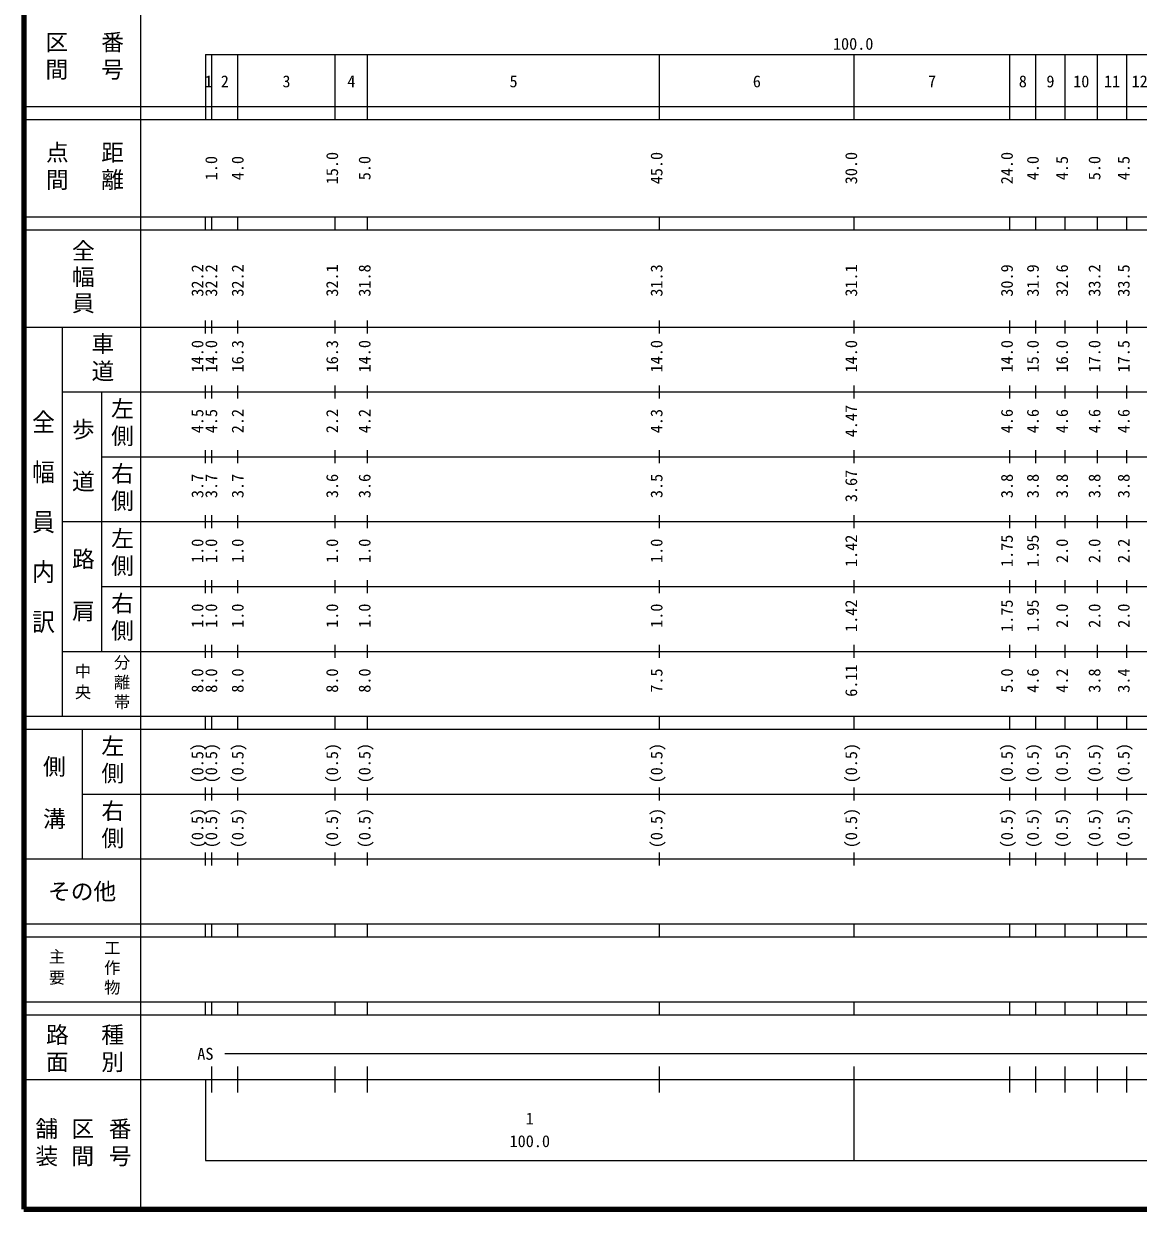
# Model space of a CAD drawing. Units: millimetres on the paper, enlarged 1000 times. Extents: x 40000 to 680000, y 20000 to 380000.
# Drawn here: x 40000 to 211788, y 20000 to 202759 of the extents above; entities that cross this region are included whole.
import ezdxf
from ezdxf.enums import TextEntityAlignment as Align

# ---------------------------------------------------------------- set-up
doc = ezdxf.new("R2010")
doc.units = ezdxf.units.MM
doc.header["$LTSCALE"] = 1000
doc.layers.add('M-TTL', color=2, linetype='Continuous', lineweight=140)
doc.layers.add('M-TTL-BAND', color=7, linetype='Continuous', lineweight=25)
doc.styles.add('@ＭＳ ゴシック', font='')
doc.styles.add('ＭＳ ゴシック', font='')
doc.styles.get('@ＭＳ ゴシック').set_extended_font_data('@MS Gothic')
doc.styles.get('ＭＳ ゴシック').set_extended_font_data('MS Gothic')

msp = doc.modelspace()

# ---------------------------------------------------------------- linework, layer by layer
at = {"layer": 'M-TTL'}
for p, q in [((40000, 380000), (40000, 20000)), ((40000, 20000), (680000, 20000))]:
    msp.add_line(p, q, dxfattribs=at)
at = {"layer": 'M-TTL-BAND'}
for p, q in [((58000, 370000), (58000, 20000)), ((68000, 198000), (579000, 198000)), ((68000, 198000), (68000, 188000)), ((69000, 188000), (69000, 198000)), ((73000, 188000), (73000, 198000)), ((88000, 188000), (88000, 198000)), ((93000, 188000), (93000, 198000)), ((138000, 188000), (138000, 198000)), ((168000, 188000), (168000, 198000)), ((192000, 188000), (192000, 198000)), ((196000, 188000), (196000, 198000)), ((200500, 188000), (200500, 198000)), ((205500, 188000), (205500, 198000)), ((210000, 188000), (210000, 198000)), ((40000, 190000), (579000, 190000)), ((40000, 188000), (579000, 188000)), ((40000, 173000), (579000, 173000)), ((68000, 171000), (68000, 173000)), ((69000, 171000), (69000, 173000)), ((73000, 171000), (73000, 173000)), ((88000, 171000), (88000, 173000)), ((93000, 171000), (93000, 173000)), ((138000, 171000), (138000, 173000)), ((168000, 171000), (168000, 173000)), ((192000, 171000), (192000, 173000)), ((196000, 171000), (196000, 173000)), ((200500, 171000), (200500, 173000)), ((205500, 171000), (205500, 173000)), ((210000, 171000), (210000, 173000)), ((40000, 171000), (579000, 171000)), ((40000, 156000), (579000, 156000)), ((46000, 96000), (46000, 156000)), ((68000, 155000), (68000, 157000)), ((69000, 155000), (69000, 157000)), ((73000, 155000), (73000, 157000)), ((88000, 155000), (88000, 157000)), ((93000, 155000), (93000, 157000)), ((138000, 155000), (138000, 157000)), ((168000, 155000), (168000, 157000)), ((192000, 155000), (192000, 157000)), ((196000, 155000), (196000, 157000)), ((200500, 155000), (200500, 157000)), ((205500, 155000), (205500, 157000)), ((210000, 155000), (210000, 157000)), ((68000, 145000), (68000, 147000)), ((69000, 145000), (69000, 147000)), ((73000, 145000), (73000, 147000)), ((88000, 145000), (88000, 147000)), ((93000, 145000), (93000, 147000)), ((138000, 145000), (138000, 147000)), ((168000, 145000), (168000, 147000)), ((192000, 145000), (192000, 147000)), ((196000, 145000), (196000, 147000)), ((200500, 145000), (200500, 147000)), ((205500, 145000), (205500, 147000)), ((210000, 145000), (210000, 147000)), ((46000, 146000), (579000, 146000)), ((52000, 146000), (52000, 106000)), ((52000, 136000), (579000, 136000)), ((68000, 135000), (68000, 137000)), ((69000, 135000), (69000, 137000)), ((73000, 135000), (73000, 137000)), ((88000, 135000), (88000, 137000)), ((93000, 135000), (93000, 137000)), ((138000, 135000), (138000, 137000)), ((168000, 135000), (168000, 137000)), ((192000, 135000), (192000, 137000)), ((196000, 135000), (196000, 137000)), ((200500, 135000), (200500, 137000)), ((205500, 135000), (205500, 137000)), ((210000, 135000), (210000, 137000)), ((68000, 125000), (68000, 127000)), ((69000, 125000), (69000, 127000)), ((73000, 125000), (73000, 127000)), ((88000, 125000), (88000, 127000)), ((93000, 125000), (93000, 127000)), ((138000, 125000), (138000, 127000)), ((168000, 125000), (168000, 127000)), ((192000, 125000), (192000, 127000)), ((196000, 125000), (196000, 127000)), ((200500, 125000), (200500, 127000)), ((205500, 125000), (205500, 127000)), ((210000, 125000), (210000, 127000)), ((46000, 126000), (579000, 126000)), ((68000, 115000), (68000, 117000)), ((69000, 115000), (69000, 117000)), ((73000, 115000), (73000, 117000)), ((88000, 115000), (88000, 117000)), ((93000, 115000), (93000, 117000)), ((138000, 115000), (138000, 117000)), ((168000, 115000), (168000, 117000)), ((192000, 115000), (192000, 117000)), ((196000, 115000), (196000, 117000)), ((200500, 115000), (200500, 117000)), ((205500, 115000), (205500, 117000)), ((210000, 115000), (210000, 117000)), ((52000, 116000), (579000, 116000)), ((68000, 105000), (68000, 107000)), ((69000, 105000), (69000, 107000)), ((73000, 105000), (73000, 107000)), ((88000, 105000), (88000, 107000)), ((93000, 105000), (93000, 107000)), ((138000, 105000), (138000, 107000)), ((168000, 105000), (168000, 107000)), ((192000, 105000), (192000, 107000)), ((196000, 105000), (196000, 107000)), ((200500, 105000), (200500, 107000)), ((205500, 105000), (205500, 107000)), ((210000, 105000), (210000, 107000)), ((46000, 106000), (579000, 106000)), ((40000, 96000), (579000, 96000)), ((68000, 94000), (68000, 96000)), ((69000, 94000), (69000, 96000)), ((73000, 94000), (73000, 96000)), ((88000, 94000), (88000, 96000)), ((93000, 94000), (93000, 96000)), ((138000, 94000), (138000, 96000)), ((168000, 94000), (168000, 96000)), ((192000, 94000), (192000, 96000)), ((196000, 94000), (196000, 96000)), ((200500, 94000), (200500, 96000)), ((205500, 94000), (205500, 96000)), ((210000, 94000), (210000, 96000)), ((40000, 94000), (579000, 94000)), ((49000, 94000), (49000, 74000)), ((68000, 83000), (68000, 85000)), ((69000, 83000), (69000, 85000)), ((73000, 83000), (73000, 85000)), ((88000, 83000), (88000, 85000)), ((93000, 83000), (93000, 85000)), ((138000, 83000), (138000, 85000)), ((168000, 83000), (168000, 85000)), ((192000, 83000), (192000, 85000)), ((196000, 83000), (196000, 85000)), ((200500, 83000), (200500, 85000)), ((205500, 83000), (205500, 85000)), ((210000, 83000), (210000, 85000)), ((49000, 84000), (579000, 84000)), ((68000, 73000), (68000, 75000)), ((69000, 73000), (69000, 75000)), ((73000, 73000), (73000, 75000)), ((88000, 73000), (88000, 75000)), ((93000, 73000), (93000, 75000)), ((138000, 73000), (138000, 75000)), ((168000, 73000), (168000, 75000)), ((192000, 73000), (192000, 75000)), ((196000, 73000), (196000, 75000)), ((200500, 73000), (200500, 75000)), ((205500, 73000), (205500, 75000)), ((210000, 73000), (210000, 75000)), ((40000, 74000), (579000, 74000)), ((40000, 64000), (579000, 64000)), ((68000, 62000), (68000, 64000)), ((69000, 62000), (69000, 64000)), ((73000, 62000), (73000, 64000)), ((88000, 62000), (88000, 64000)), ((93000, 62000), (93000, 64000)), ((138000, 62000), (138000, 64000)), ((168000, 62000), (168000, 64000)), ((192000, 62000), (192000, 64000)), ((196000, 62000), (196000, 64000)), ((200500, 62000), (200500, 64000)), ((205500, 62000), (205500, 64000)), ((210000, 62000), (210000, 64000)), ((40000, 62000), (579000, 62000)), ((40000, 52000), (579000, 52000)), ((68000, 50000), (68000, 52000)), ((69000, 50000), (69000, 52000)), ((73000, 50000), (73000, 52000)), ((88000, 50000), (88000, 52000)), ((93000, 50000), (93000, 52000)), ((138000, 50000), (138000, 52000)), ((168000, 50000), (168000, 52000)), ((192000, 50000), (192000, 52000)), ((196000, 50000), (196000, 52000)), ((200500, 50000), (200500, 52000)), ((205500, 50000), (205500, 52000)), ((210000, 50000), (210000, 52000)), ((40000, 50000), (579000, 50000)), ((71000, 44000), (397000, 44000)), ((69000, 38000), (69000, 42000)), ((73000, 38000), (73000, 42000)), ((88000, 38000), (88000, 42000)), ((93000, 38000), (93000, 42000)), ((138000, 38000), (138000, 42000)), ((168000, 27500), (168000, 42000)), ((192000, 38000), (192000, 42000)), ((196000, 38000), (196000, 42000)), ((200500, 38000), (200500, 42000)), ((205500, 38000), (205500, 42000)), ((210000, 38000), (210000, 42000)), ((40000, 40000), (579000, 40000)), ((68000, 40000), (68000, 27500)), ((68000, 27500), (579000, 27500))]:
    msp.add_line(p, q, dxfattribs=at)

# ---------------------------------------------------------------- texts
at = {"layer": 'M-TTL-BAND', "style": 'ＭＳ ゴシック'}
for s, p in [('100.0', (167844, 198195)), ('1', (68500, 192405)), ('2', (71000, 192405)), ('3', (80500, 192405)), ('4', (90500, 192405)), ('5', (115500, 192405)), ('6', (153000, 192405)), ('7', (180000, 192405)), ('8', (194000, 192405)), ('9', (198250, 192405)), ('10', (203000, 192405)), ('11', (207750, 192405)), ('12', (212000, 192405)), ('AS', (68000, 42500)), ('1', (118000, 32523)), ('100.0', (118000, 29033))]:
    msp.add_text(s, height=1833, dxfattribs=at).set_placement(p, align=Align.BOTTOM_CENTER)
for s, p in [('15.0', (89000, 180500)), ('45.0', (139000, 180500)), ('30.0', (169000, 180500)), ('24.0', (193000, 180500)), ('1.0', (70367, 180500)), ('4.0', (74435, 180500)), ('5.0', (94000, 180500)), ('4.0', (197000, 180500)), ('4.5', (201500, 180500)), ('5.0', (206500, 180500)), ('4.5', (211000, 180500)), ('32.2', (68240, 163174)), ('32.2', (70367, 163174)), ('32.2', (74435, 163174)), ('32.1', (89000, 163174)), ('31.8', (94000, 163174)), ('31.3', (139000, 163174)), ('31.1', (169000, 163174)), ('30.9', (193000, 163174)), ('31.9', (197000, 163174)), ('32.6', (201500, 163174)), ('33.2', (206500, 163174)), ('33.5', (211000, 163174)), ('14.0', (68240, 151500)), ('14.0', (70367, 151500)), ('16.3', (74435, 151500)), ('16.3', (89000, 151500)), ('14.0', (94000, 151500)), ('14.0', (139000, 151500)), ('14.0', (169000, 151500)), ('14.0', (193000, 151500)), ('15.0', (197000, 151500)), ('16.0', (201500, 151500)), ('17.0', (206500, 151500)), ('17.5', (211000, 151500)), ('4.5', (68240, 141500)), ('4.5', (70367, 141500)), ('2.2', (74435, 141500)), ('2.2', (89000, 141500)), ('4.2', (94000, 141500)), ('4.3', (139000, 141500)), ('4.47', (169000, 141500)), ('4.6', (193000, 141500)), ('4.6', (197000, 141500)), ('4.6', (201500, 141500)), ('4.6', (206500, 141500)), ('4.6', (211000, 141500)), ('3.67', (169000, 131500)), ('3.7', (68240, 131500)), ('3.7', (70367, 131500)), ('3.7', (74435, 131500)), ('3.6', (89000, 131500)), ('3.6', (94000, 131500)), ('3.5', (139000, 131500)), ('3.8', (193000, 131500)), ('3.8', (197000, 131500)), ('3.8', (201500, 131500)), ('3.8', (206500, 131500)), ('3.8', (211000, 131500)), ('1.0', (68240, 121500)), ('1.0', (70367, 121500)), ('1.0', (74435, 121500)), ('1.0', (89000, 121500)), ('1.0', (94000, 121500)), ('1.0', (139000, 121500)), ('1.42', (169000, 121500)), ('1.75', (193000, 121500)), ('1.95', (197000, 121500)), ('2.0', (201500, 121500)), ('2.0', (206500, 121500)), ('2.2', (211000, 121500)), ('1.42', (169000, 111500)), ('1.75', (193000, 111500)), ('1.95', (197000, 111500)), ('1.0', (68240, 111500)), ('1.0', (70367, 111500)), ('1.0', (74435, 111500)), ('1.0', (89000, 111500)), ('1.0', (94000, 111500)), ('1.0', (139000, 111500)), ('2.0', (201500, 111500)), ('2.0', (206500, 111500)), ('2.0', (211000, 111500)), ('8.0', (68240, 101500)), ('8.0', (70367, 101500)), ('8.0', (74435, 101500)), ('8.0', (89000, 101500)), ('8.0', (94000, 101500)), ('7.5', (139000, 101500)), ('6.11', (169000, 101500)), ('5.0', (193000, 101500)), ('4.6', (197000, 101500)), ('4.2', (201500, 101500)), ('3.8', (206500, 101500)), ('3.4', (211000, 101500)), ('(0.5)', (68240, 88764)), ('(0.5)', (70367, 88764)), ('(0.5)', (74435, 88764)), ('(0.5)', (89000, 88764)), ('(0.5)', (94000, 88764)), ('(0.5)', (139000, 88764)), ('(0.5)', (169000, 88764)), ('(0.5)', (193000, 88764)), ('(0.5)', (197000, 88764)), ('(0.5)', (201500, 88764)), ('(0.5)', (206500, 88764)), ('(0.5)', (211000, 88764)), ('(0.5)', (68240, 78764)), ('(0.5)', (70367, 78764)), ('(0.5)', (74435, 78764)), ('(0.5)', (89000, 78764)), ('(0.5)', (94000, 78764)), ('(0.5)', (139000, 78764)), ('(0.5)', (169000, 78764)), ('(0.5)', (193000, 78764)), ('(0.5)', (197000, 78764)), ('(0.5)', (201500, 78764)), ('(0.5)', (206500, 78764)), ('(0.5)', (211000, 78764))]:
    msp.add_text(s, height=1833, rotation=90, dxfattribs=at).set_placement(p, align=Align.BOTTOM_CENTER)
at = {"layer": 'M-TTL-BAND', "style": '@ＭＳ ゴシック', "width": 1.1}
msp.add_text('全\u3000幅\u3000員\u3000内\u3000訳', height=2566, rotation=270, dxfattribs=at).set_placement((43000, 126000), align=Align.MIDDLE_CENTER)
at = {"layer": 'M-TTL-BAND', "style": 'ＭＳ ゴシック'}
msp.add_text('その他', height=2566, dxfattribs=at).set_placement((49000, 69000), align=Align.MIDDLE_CENTER)
at = {"layer": 'M-TTL-BAND', "attachment_point": 5, "rotation": 270, "style": '@ＭＳ ゴシック'}
for s, insert, char_height in [('\\T1.2;区間', (45000, 197500), 2566), ('\\T1.2;番号', (53500, 197500), 2566), ('\\T1.2;点間', (45000, 180500), 2566), ('\\T1.2;距離', (53500, 180500), 2566), ('\\T1.15;全幅員', (49000, 163500), 2566), ('\\T1.2;車道', (52000, 151000), 2566), ('\\T1.2;左側', (55000, 141000), 2566), ('\\T1.15;歩\u3000道', (49000, 136000), 2566), ('\\T1.2;右側', (55000, 131000), 2566), ('\\T1.2;左側', (55000, 121000), 2566), ('\\T1.15;路\u3000肩', (49000, 116000), 2566), ('\\T1.2;右側', (55000, 111000), 2566), ('\\T1.22;分離帯', (55000, 101000), 1833), ('\\T1.29;中央', (49000, 101000), 1833), ('\\T1.2;左側', (53500, 89000), 2566), ('\\T1.15;側\u3000溝', (44500, 84000), 2566), ('\\T1.2;右側', (53500, 79000), 2566), ('\\T1.22;工作物', (53500, 57000), 1833), ('\\T1.29;主要', (45000, 57000), 1833), ('\\T1.2;路面', (45000, 44500), 2566), ('\\T1.2;種別', (53500, 44500), 2566), ('\\T1.2;舗装', (43333, 30000), 2566), ('\\T1.2;区間', (49000, 30000), 2566), ('\\T1.2;番号', (54667, 30000), 2566)]:
    msp.add_mtext(s, dxfattribs=dict(at, insert=insert, char_height=char_height))

doc.saveas('drawing.dxf')
